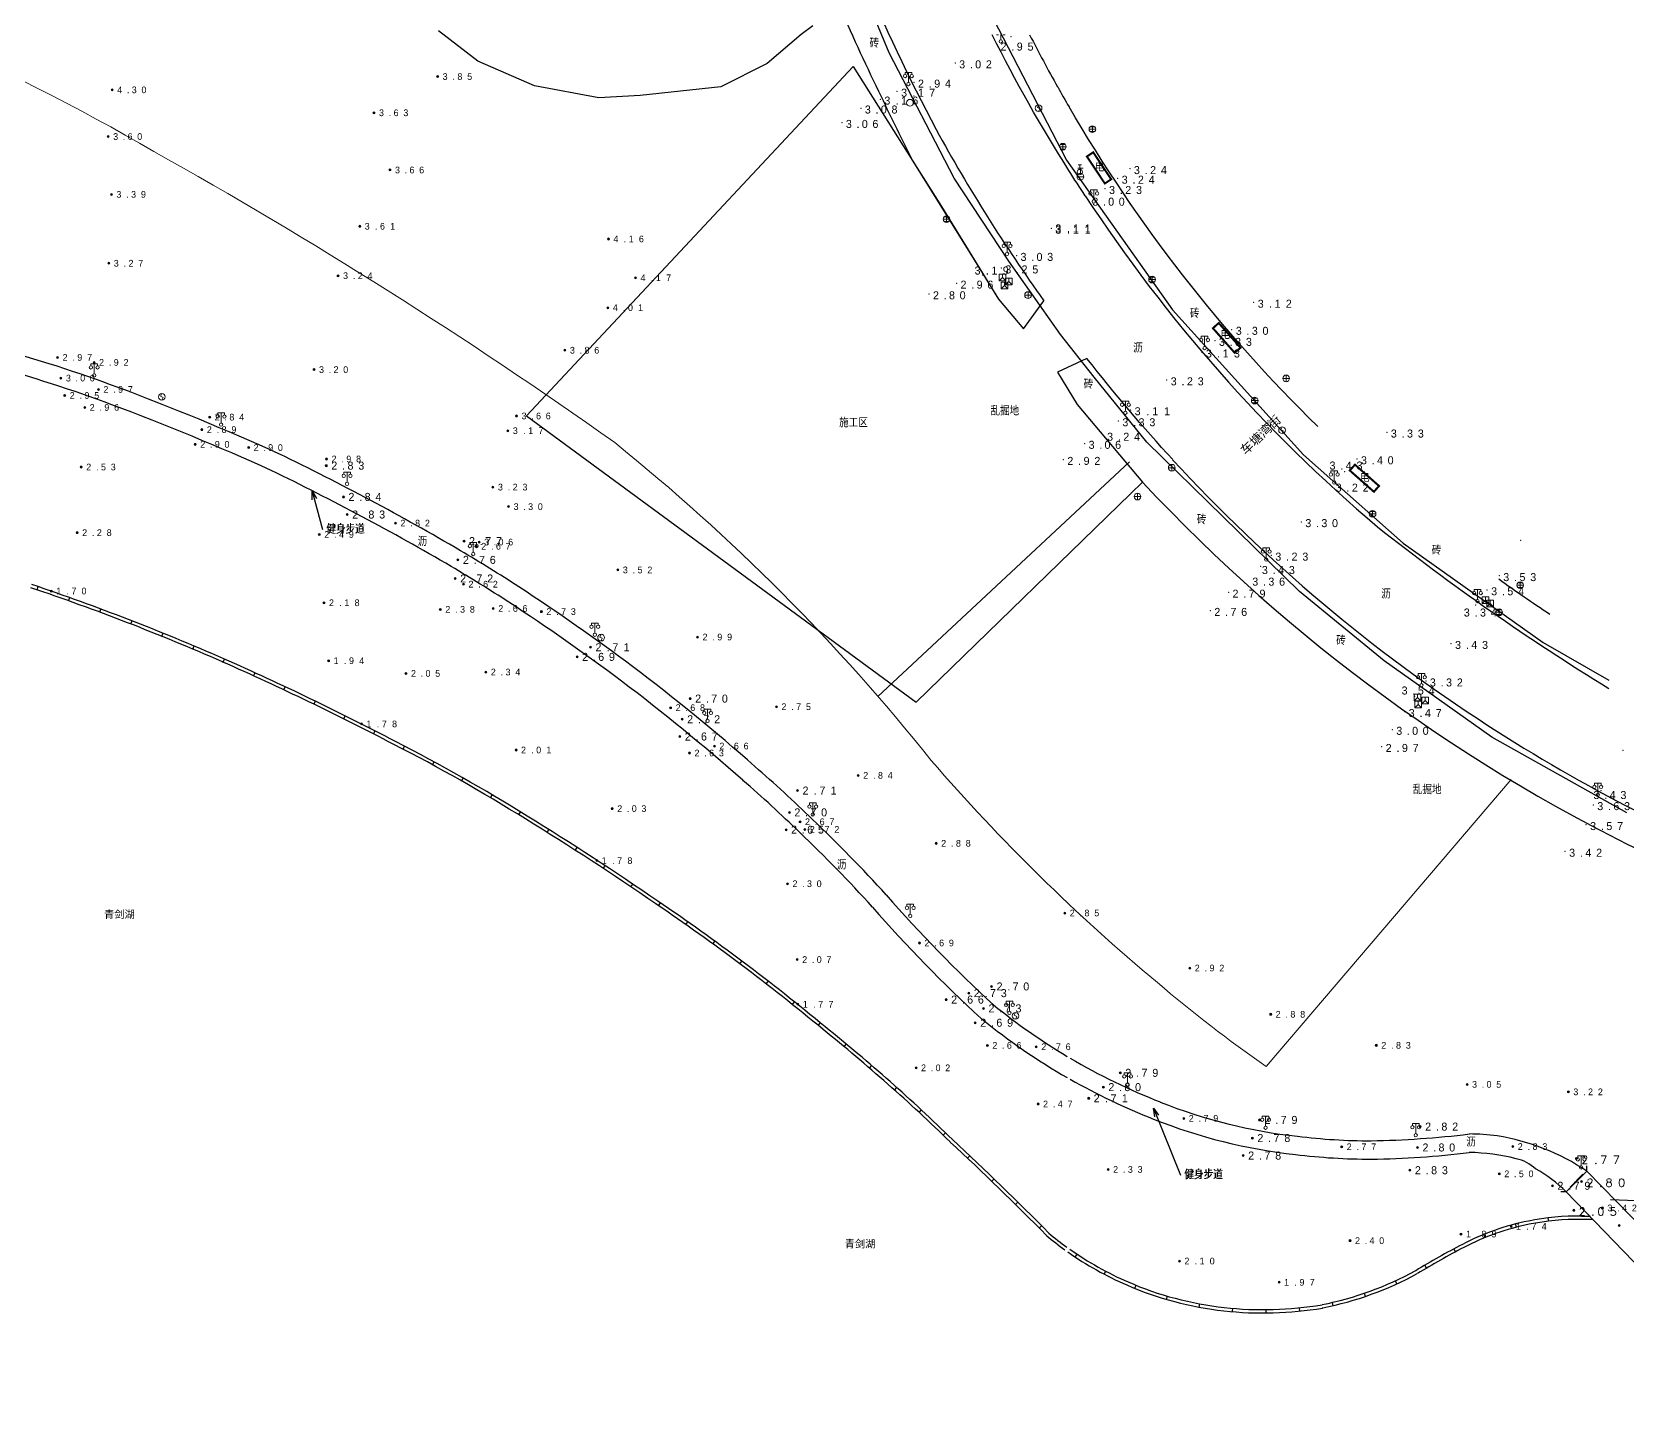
# Model space of a CAD drawing. Header units: metres. Extents: x 342272 to 345188, y 671156 to 672490.
# Drawn here: x 344089.8 to 344329, y 672110.9 to 672317.5 of the extents above; entities that cross this region are included whole.
import ezdxf
from ezdxf.enums import TextEntityAlignment as Align

# ---------------------------------------------------------------- set-up
doc = ezdxf.new("R2010")
doc.units = ezdxf.units.M
doc.header["$LTSCALE"] = 0.5
doc.header["$MEASUREMENT"] = 0
doc.layers.add('00-地形', color=251, linetype='Continuous')
doc.layers.add('00-现状标高', color=2, linetype='Continuous', lineweight=0, plot=False)
doc.layers.add('地块线', color=7, linetype='Continuous', lineweight=0, plot=False)
doc.layers.add('公共设施纪念物', color=8, linetype='Continuous', lineweight=0)
doc.layers.add('通讯及其他管线设施', color=252, linetype='Continuous', lineweight=0)
doc.styles.add('MtXpl_', font='simhei.ttf')
doc.styles.add('左斜等线体4.0', font='', dxfattribs={"height": 2.25})
doc.styles.add('正等线体2.0', font='MCS_Chinese1.shx', dxfattribs={"height": 2, "bigfont": 'MCS_Chinese1big.shx'})
doc.styles.add('正等线体2.4', font='MCS_Chinese1.shx', dxfattribs={"height": 2.4, "bigfont": 'MCS_Chinese1big.shx'})
doc.styles.add('细等线体2.5', font='MCS_Chinese1.shx', dxfattribs={"height": 2.5, "bigfont": 'MCS_Chinese1big.shx'})
doc.styles.add('细等线体3.0', font='MCS_Chinese1.shx', dxfattribs={"height": 3, "bigfont": 'MCS_Chinese1big.shx'})
doc.styles.get('左斜等线体4.0').set_extended_font_data('黑体', italic=True)

# ---------------------------------------------------------------- blocks, each defined once
blk = doc.blocks.new('155210')
at = {"layer": '公共设施纪念物', "linetype": 'Continuous', "lineweight": 0}
for p, q in [((-1, 2.9), (-1, 3.5)), ((-1, 3.5), (1, 3.5)), ((0, 0.5), (0, 3.5)), ((1, 3.5), (1, 2.9))]:
    blk.add_line(p, q, dxfattribs=at)
for centre in [(-1, 2.4), (0, 0), (1, 2.4)]:
    blk.add_circle(centre, 0.5, dxfattribs=at)
blk = doc.blocks.new('174700')
at = {"layer": '通讯及其他管线设施', "linetype": 'Continuous', "lineweight": 0}
for p, q in [((0, 1), (-0.38, 0.18)), ((-0.38, 0.18), (0.38, -0.18)), ((0, -1), (0.38, -0.18))]:
    blk.add_line(p, q, dxfattribs=at)
blk.add_circle((0, 0), 1, dxfattribs=at)
blk = doc.blocks.new('213400_1')
at = {"layer": '00-现状标高', "linetype": 'Continuous', "lineweight": 0}
h = blk.add_hatch(color=256, dxfattribs=at)
edge = h.paths.add_edge_path()
edge.add_arc((0, 0), 0.3, 0, 360)
blk.add_circle((0, 0), 0.3, dxfattribs=at)

msp = doc.modelspace()

# ---------------------------------------------------------------- hatches: boundary and pattern name
at = {"layer": '00-现状标高', "lineweight": 0}
for points in [[(344252.88, 672161.41, 1), (344253.18, 672161.41, 1)], [(344250.34, 672159.28, 1), (344250.64, 672159.27, 1)], [(344248.14, 672157.6, 1), (344248.44, 672157.6, 1)], [(344273.75, 672154.35, 1), (344274.05, 672154.35, 1)], [(344297.85, 672153.35, 1), (344298.15, 672153.35, 1)], [(344272.68, 672151.63, 1), (344272.98, 672151.63, 1)], [(344271.31, 672149.02, 1), (344271.61, 672149.02, 1)], [(344297.45, 672150.22, 1), (344297.75, 672150.22, 1)], [(344321.27, 672148.58, 1), (344321.57, 672148.57, 1)], [(344296.31, 672146.81, 1), (344296.61, 672146.81, 1)], [(344317.68, 672144.48, 1), (344317.98, 672144.48, 1)], [(344322.06, 672145.14, 1), (344322.36, 672145.14, 1)], [(344320.89, 672140.81, 1), (344321.19, 672140.81, 1)]]:
    msp.add_hatch(color=256, dxfattribs=at).paths.add_polyline_path(points)

# ---------------------------------------------------------------- linework, layer by layer
at = {"layer": '00-地形', "lineweight": -3}
for p, q in [((344218.39, 672314.31), (344211.37, 672331.16)), ((344234, 672319.34), (344244.95, 672298.21)), ((344156.7, 672313.09), (344150.77, 672317.63)), ((344205.17, 672317.04), (344200.08, 672312.7)), ((344206.91, 672318.37), (344205.17, 672317.04)), ((344228.1, 672295.54), (344218.39, 672314.31)), ((344165.2, 672309.37), (344156.7, 672313.09)), ((344212.97, 672312.27), (344163.99, 672259.88)), ((344200.08, 672312.7), (344193.14, 672309.21)), ((344212.97, 672312.27), (344221.93, 672298.07)), ((344174.85, 672307.56), (344165.2, 672309.37)), ((344193.14, 672309.21), (344181.05, 672307.92)), ((344181.05, 672307.92), (344174.85, 672307.56)), ((344221.93, 672298.07), (344230.49, 672284.35)), ((344244.95, 672298.21), (344260.84, 672275.79)), ((344236.33, 672283.11), (344228.1, 672295.54)), ((344230.49, 672284.35), (344234.77, 672277.41)), ((344244.07, 672272.09), (344236.33, 672283.11)), ((344234.77, 672277.41), (344238.52, 672272.96)), ((344260.84, 672275.79), (344280.49, 672254.08)), ((344249.09, 672265.71), (344244.07, 672272.09)), ((344243.63, 672266.44), (344246.58, 672261.6)), ((344257.02, 672255.98), (344249.09, 672265.71)), ((344246.58, 672261.6), (344256.37, 672249.94)), ((344163.99, 672259.88), (344222.4, 672216.96)), ((344279.89, 672233.59), (344257.02, 672255.98)), ((344280.49, 672254.08), (344295.43, 672240.82)), ((344222.4, 672216.96), (344256.37, 672249.94)), ((344256.37, 672249.94), (344256.37, 672249.94)), ((344131.84, 672248.61), (344133.39, 672242.84)), ((344131.86, 672247.33), (344131.84, 672248.61)), ((344131.84, 672248.61), (344132.47, 672247.49)), ((344295.43, 672240.82), (344316.44, 672225.93)), ((344090.59, 672233.83), (344090.76, 672234.3)), ((344095.31, 672232.18), (344095.48, 672232.65)), ((344292.59, 672223.18), (344279.89, 672233.59)), ((344100, 672230.47), (344100.17, 672230.94)), ((344104.66, 672228.7), (344104.85, 672229.16)), ((344109.31, 672226.86), (344109.49, 672227.32)), ((344113.92, 672224.95), (344114.12, 672225.41)), ((344316.44, 672225.93), (344326.31, 672220.26)), ((344118.36, 672223.05), (344118.37, 672223.05)), ((344118.51, 672222.99), (344118.71, 672223.44)), ((344308.73, 672211.75), (344292.59, 672223.18)), ((344123.06, 672220.93), (344123.27, 672221.39)), ((344127.59, 672218.83), (344127.81, 672219.28)), ((344132.1, 672216.68), (344132.32, 672217.13)), ((344136.58, 672214.48), (344136.81, 672214.92)), ((344141.04, 672212.22), (344141.27, 672212.67)), ((344329, 672200.38), (344308.73, 672211.75)), ((344144.09, 672210.65), (344144.09, 672210.65)), ((344145.48, 672209.93), (344145.71, 672210.37)), ((344149.89, 672207.59), (344150.13, 672208.03)), ((344154.25, 672205.16), (344154.5, 672205.6)), ((344196.43, 672205.26), (344196.42, 672205.27)), ((344196.44, 672205.25), (344196.43, 672205.26)), ((344158.57, 672202.66), (344158.82, 672203.09)), ((344162.84, 672200.08), (344163.1, 672200.5)), ((344163.82, 672199.47), (344163.82, 672199.47)), ((344167.08, 672197.44), (344167.35, 672197.87)), ((344204.93, 672197.45), (344204.91, 672197.46)), ((344204.95, 672197.43), (344204.93, 672197.45)), ((344171.3, 672194.77), (344171.57, 672195.19)), ((344175.49, 672192.05), (344175.76, 672192.47)), ((344179.65, 672189.28), (344179.93, 672189.69)), ((344183.78, 672186.47), (344184.06, 672186.88)), ((344183.38, 672186.73), (344183.38, 672186.73)), ((344187.88, 672183.63), (344188.17, 672184.04)), ((344191.95, 672180.73), (344192.24, 672181.13)), ((344195.96, 672177.76), (344196.26, 672178.16)), ((344199.93, 672174.74), (344200.24, 672175.13)), ((344203.86, 672171.65), (344204.17, 672172.04)), ((344207.73, 672168.5), (344208.05, 672168.89)), ((344208.45, 672167.91), (344208.45, 672167.91)), ((344232.22, 672169.52), (344232.16, 672169.58)), ((344232.29, 672169.47), (344232.22, 672169.52)), ((344211.61, 672165.34), (344211.93, 672165.73)), ((344215.42, 672162.13), (344215.75, 672162.51)), ((344219.18, 672158.84), (344219.51, 672159.21)), ((344222.87, 672155.48), (344223.21, 672155.85)), ((344258.02, 672156.11), (344262.07, 672146.09)), ((344258.2, 672154.83), (344258.02, 672156.11)), ((344258.02, 672156.11), (344258.78, 672155.06)), ((344226.49, 672152.05), (344226.84, 672152.41)), ((344227.52, 672151.05), (344227.51, 672151.06)), ((344230.13, 672148.61), (344230.47, 672148.97)), ((344323, 672146.68), (344319.89, 672143.57)), ((344320.48, 672144.29), (344322.38, 672146.25)), ((344323, 672146.68), (344323.01, 672147.48)), ((344354.88, 672114.03), (344323, 672146.68)), ((344233.74, 672145.16), (344234.09, 672145.52)), ((344237.32, 672141.68), (344237.67, 672142.03)), ((344319.89, 672143.57), (344319.09, 672143.58)), ((344319.89, 672143.57), (344351.45, 672110.86)), ((344327.83, 672142.32), (344326.56, 672142.36)), ((344349.93, 672141.5), (344326.56, 672142.36)), ((344317.27, 672139.19), (344317.21, 672139.68)), ((344323.89, 672139.42), (344322.19, 672139.42)), ((344322.2, 672139.92), (344323.41, 672139.92)), ((344240.86, 672138.15), (344241.21, 672138.5)), ((344242.01, 672136.99), (344241.97, 672137.03)), ((344307.75, 672136.73), (344307.56, 672137.19)), ((344312.43, 672138.28), (344312.3, 672138.76)), ((344314.33, 672138.71), (344314.33, 672138.71)), ((344246.27, 672133.81), (344246.55, 672134.23)), ((344303.29, 672134.58), (344303.06, 672135.02)), ((344304.56, 672135.25), (344304.56, 672135.25)), ((344298.95, 672132.14), (344298.7, 672132.57)), ((344250.62, 672131.24), (344250.85, 672131.68)), ((344254, 672129.63), (344254, 672129.62)), ((344255.2, 672129.12), (344255.39, 672129.58)), ((344294.49, 672129.78), (344294.29, 672130.23)), ((344297.6, 672131.33), (344297.58, 672131.32)), ((344259.97, 672127.46), (344260.11, 672127.94)), ((344289.81, 672127.91), (344289.64, 672128.38)), ((344264.88, 672126.29), (344264.97, 672126.78)), ((344268.57, 672125.75), (344268.57, 672125.75)), ((344269.88, 672125.62), (344269.92, 672126.12)), ((344274.92, 672125.43), (344274.92, 672125.93)), ((344279.96, 672125.71), (344279.91, 672126.21)), ((344283.38, 672126.17), (344283.37, 672126.17)), ((344284.95, 672126.51), (344284.84, 672127))]:
    msp.add_line(p, q, dxfattribs=at)
at = {"layer": '00-地形', "lineweight": -3, "ltscale": 0.07}
for p, q in [((344221.93, 672298.07), (344226.21, 672291.29)), ((344226.21, 672291.29), (344234.77, 672277.41)), ((344234.77, 672277.41), (344238.52, 672272.96)), ((344238.52, 672272.96), (344241.55, 672277.15)), ((344248.01, 672268.51), (344243.63, 672266.44)), ((344243.63, 672266.44), (344246.58, 672261.6)), ((344246.58, 672261.6), (344256.37, 672249.94))]:
    msp.add_line(p, q, dxfattribs=at)
for centre, radius, start, end in [((344461.23, 672428.45), 267.2, 196.8661, 208.0471), ((344480.73, 672437.27), 293.66, 200.4912, 206.168), ((344441.69, 672420.31), 227.1, 207.0504, 209.2927), ((344441.85, 672420.68), 227.41, 209.3553, 210.2193), ((344618.95, 672499.96), 445.39, 205.565, 206.9538), ((344448.34, 672425.18), 254.3, 208.7638, 215.5977)]:
    msp.add_arc(centre, radius, start, end, dxfattribs=at)
at = {"layer": '00-地形', "lineweight": -3, "ltscale": 0.07, "extrusion": (0, 0, -1)}
msp.add_arc((-344437.61, 672418.74), 227.76, 327.5948, 333.4786, dxfattribs=at)
at = {"layer": '00-地形', "lineweight": -3, "extrusion": (0, 0, -1)}
for centre, radius, start, end in [((-344441.85, 672420.68), 227.41, 314.4395, 329.7807), ((-344437.61, 672418.74), 227.76, 326.4563, 327.5948), ((-344448.34, 672425.18), 254.3, 317.4868, 321.9719)]:
    msp.add_arc(centre, radius, start, end, dxfattribs=at)
at = {"layer": '00-地形', "lineweight": -3}
for centre, radius, start, end in [((344440.22, 672418.59), 229.85, 213.1526, 229.7176), ((344020.59, 672041.4), 237.42, 69.7542, 74.4385), ((344020.59, 672041.4), 234.67, 69.7559, 74.4385), ((343962.76, 671890.27), 399.23, 65.7309, 69.473), ((343962.76, 671890.27), 396.48, 65.7361, 69.472), ((343959.59, 671907.9), 384.59, 59.6192, 64.2192), ((343959.59, 671907.9), 381.84, 59.6208, 64.2137), ((344440.57, 672418.65), 244.17, 222.6148, 237.1585), ((344443.08, 672424.31), 255.46, 223.0429, 244.8538), ((344512.04, 672522.32), 355.63, 231.696, 238.5162), ((343994.14, 671971.46), 312.3, 57.3052, 59.1907), ((343994.14, 671971.46), 309.55, 57.3074, 59.1888), ((344439.23, 672415), 221.34, 234.2143, 236.6111), ((343973.89, 671891.92), 361.27, 66.4269, 71.3109), ((343973.89, 671891.92), 361.77, 66.4269, 71.3109), ((343981.82, 671957.5), 330.71, 53.2095, 56.8165), ((343981.83, 671957.5), 327.95, 53.2108, 56.8145), ((343935.92, 671811.7), 449.99, 62.4441, 66.0808), ((343935.92, 671811.7), 450.49, 62.4441, 66.0808), ((343990.26, 671971.66), 314.32, 48.5725, 52.8951), ((343990.26, 671971.66), 311.57, 48.5725, 52.8937), ((344440.77, 672417.95), 243.69, 237.0301, 249.0575), ((344021.21, 671970.82), 269.98, 58.0486, 62.8701), ((344021.21, 671970.82), 269.48, 58.0486, 62.8701), ((344076.95, 672066.78), 185.65, 45.6011, 49.2075), ((344076.95, 672066.79), 182.9, 45.6011, 49.2075), ((343932.49, 671822.7), 442.12, 55.4247, 58.4501), ((343932.49, 671822.7), 442.62, 55.4247, 58.4501), ((344059.82, 672044.63), 213.49, 42.2213, 46.4779), ((344059.82, 672044.62), 210.75, 42.2274, 46.4778), ((344002.5, 671919.73), 323.01, 50.3133, 55.8833), ((344381.24, 672331.47), 217.33, 221.2808, 227.3586), ((344002.5, 671919.73), 322.51, 50.3133, 55.8833), ((344381.24, 672331.47), 220.08, 221.2867, 227.3586), ((344293.51, 672245.01), 94.48, 230.9773, 239.1615), ((344047.42, 671966.55), 257.83, 45.6951, 51.3501), ((344047.42, 671966.55), 258.33, 45.6951, 51.3501), ((344293.51, 672245.01), 97.23, 230.9773, 240.1205), ((344293.51, 672245.01), 94.48, 239.4726, 248.5953), ((344293.51, 672245.01), 97.23, 240.4199, 248.5877), ((344287.69, 672228.18), 76.69, 248.0577, 263.9483), ((344287.69, 672228.18), 79.44, 248.067, 263.9302), ((343917.17, 671816.78), 456.13, 44.5951, 47.1249), ((343917.17, 671816.78), 456.63, 44.5951, 47.1249), ((344290.62, 672240.42), 89.19, 262.9047, 270.0214), ((344288.46, 672289.91), 138.69, 270.9046, 277.0063), ((344305.13, 672118.26), 33.99, 82.5295, 89.5749), ((344304.31, 672118.83), 33.54, 56.12, 81.0096), ((344290.64, 672240.76), 92.28, 262.9334, 270.0346), ((344288.46, 672289.91), 141.45, 270.9047, 276.8609), ((344304.94, 672119.38), 30.1, 75.6973, 89.2024), ((344310.97, 672142.23), 6.47, 47.7717, 77.4405), ((344304.77, 672128.3), 21.49, 45.2817, 60.6023), ((344321.6, 672102.71), 37.23, 101.4216, 117.6417), ((344321.43, 672103.98), 35.95, 88.7653, 101.5529), ((344321.43, 672103.98), 35.45, 88.7653, 101.5529), ((344273.52, 672174.84), 49.25, 230.2136, 234.2278), ((344273.52, 672174.84), 48.75, 230.2136, 234.2278), ((344321.6, 672102.71), 36.73, 101.4216, 117.6417), ((344273.52, 672174.84), 49.25, 234.8643, 246.6445), ((344273.52, 672174.84), 48.75, 234.8643, 246.6445), ((344354.96, 672037.57), 110.42, 117.2955, 121.4592), ((344354.96, 672037.57), 109.92, 117.2955, 121.4592), ((344273.94, 672175.3), 49.84, 246.4157, 263.8139), ((344273.94, 672175.3), 49.34, 246.4157, 263.8139), ((344273.37, 672175.93), 50.25, 281.3762, 298.4835), ((344273.37, 672175.93), 50.75, 281.3762, 298.4835), ((344274.47, 672179.35), 53.93, 263.7096, 279.4934), ((344274.47, 672179.35), 53.43, 263.7096, 279.4934)]:
    msp.add_arc(centre, radius, start, end, dxfattribs=at)
at = {"layer": '00-现状标高', "lineweight": 0}
for centre in [(344253.03, 672161.41), (344250.49, 672159.28), (344248.29, 672157.6), (344273.9, 672154.35), (344298, 672153.35), (344272.83, 672151.63), (344271.46, 672149.02), (344297.6, 672150.22), (344321.42, 672148.57), (344296.46, 672146.81), (344317.83, 672144.48), (344322.21, 672145.14), (344321.04, 672140.81)]:
    msp.add_circle(centre, 0.15, dxfattribs=at)
for p in [(344236.64, 672316.72), (344234.44, 672315.73), (344228.27, 672312.78), (344222.09, 672309.89), (344217.05, 672307.35), (344219.56, 672308.53), (344214.12, 672306.01), (344211.28, 672303.85), (344254.47, 672296.94), (344252.64, 672295.49), (344248.24, 672292.19), (344250.74, 672293.96), (344242.68, 672288), (344237.47, 672283.92), (344232.38, 672280.99), (344235.19, 672282.04), (344224.34, 672278.16), (344228.47, 672279.76), (344273.04, 672276.9), (344267.22, 672271.18), (344269.75, 672272.84), (344265.26, 672269.44), (344259.99, 672265.27), (344252.74, 672259.13), (344254.58, 672260.78), (344250.45, 672256.97), (344293, 672257.44), (344247.68, 672255.75), (344244.49, 672253.34), (344286.66, 672251.55), (344288.52, 672253.43), (344284.73, 672249.33), (344280.19, 672244.01), (344313.05, 672241.23), (344274.08, 672237.32), (344275.69, 672239), (344309.86, 672235.93), (344269.26, 672233.44), (344272, 672234.66), (344308.04, 672233.79), (344266.53, 672230.7), (344306.34, 672231.57), (344302.63, 672225.75), (344298.85, 672220.13), (344297.16, 672217.87), (344295.68, 672215.54), (344293.82, 672212.88), (344292.23, 672210.31), (344328.4, 672209.78), (344325.12, 672203.72), (344323.96, 672201.59), (344322.89, 672198.61), (344319.74, 672194.6)]:
    msp.add_point(p, dxfattribs=at)
at = {"layer": '公共设施纪念物', "lineweight": 0}
for p, q in [((344235.11, 672316.29), (344235.11, 672317.04)), ((344220.76, 672311.08), (344220.76, 672311.38)), ((344220.76, 672311.38), (344221.76, 672311.38)), ((344221.26, 672309.88), (344221.26, 672311.38)), ((344221.76, 672311.38), (344221.76, 672311.08)), ((344248.55, 672293.48), (344248.55, 672293.78)), ((344248.55, 672293.78), (344249.55, 672293.78)), ((344249.05, 672292.28), (344249.05, 672293.78)), ((344249.55, 672293.78), (344249.55, 672293.48)), ((344235.55, 672285.63), (344235.55, 672285.93)), ((344235.55, 672285.93), (344236.55, 672285.93)), ((344236.05, 672284.43), (344236.05, 672285.93)), ((344236.55, 672285.93), (344236.55, 672285.63)), ((344265.16, 672271.52), (344265.17, 672271.82)), ((344265.17, 672271.82), (344266.17, 672271.82)), ((344265.66, 672270.32), (344265.67, 672271.82)), ((344266.17, 672271.82), (344266.16, 672271.52)), ((344253.3, 672261.82), (344253.3, 672262.12)), ((344253.3, 672262.12), (344254.3, 672262.11)), ((344253.8, 672260.61), (344253.8, 672262.11)), ((344254.3, 672262.11), (344254.3, 672261.81)), ((344284.61, 672251.36), (344284.62, 672251.66)), ((344284.62, 672251.66), (344285.62, 672251.66)), ((344285.11, 672250.16), (344285.12, 672251.66)), ((344285.62, 672251.66), (344285.61, 672251.36)), ((344274.42, 672239.81), (344274.42, 672240.11)), ((344274.42, 672240.11), (344275.42, 672240.1)), ((344274.92, 672238.61), (344274.92, 672240.11)), ((344275.42, 672240.1), (344275.42, 672239.8)), ((344306.08, 672233.59), (344306.08, 672233.89)), ((344306.08, 672233.89), (344307.08, 672233.89)), ((344306.58, 672232.39), (344306.58, 672233.89)), ((344307.08, 672233.89), (344307.08, 672233.59)), ((344297.69, 672220.97), (344297.69, 672221.27)), ((344297.69, 672221.27), (344298.69, 672221.27)), ((344298.19, 672219.77), (344298.19, 672221.27)), ((344298.69, 672221.27), (344298.69, 672220.97)), ((344324.13, 672204.53), (344324.13, 672204.83)), ((344324.13, 672204.83), (344325.13, 672204.83)), ((344324.63, 672203.33), (344324.63, 672204.83)), ((344325.13, 672204.83), (344325.13, 672204.53)), ((344253.62, 672161.13), (344253.62, 672161.43)), ((344253.62, 672161.43), (344254.62, 672161.43)), ((344254.12, 672159.93), (344254.12, 672161.43)), ((344254.62, 672161.43), (344254.62, 672161.13)), ((344274.31, 672154.64), (344274.31, 672154.94)), ((344274.31, 672154.94), (344275.31, 672154.94)), ((344274.81, 672153.44), (344274.81, 672154.94)), ((344275.31, 672154.94), (344275.31, 672154.64)), ((344296.84, 672153.5), (344296.84, 672153.8)), ((344296.84, 672153.8), (344297.84, 672153.8)), ((344297.34, 672152.3), (344297.34, 672153.8)), ((344297.84, 672153.8), (344297.84, 672153.5)), ((344321.62, 672148.7), (344321.62, 672149)), ((344321.62, 672149), (344322.62, 672148.99)), ((344322.12, 672147.5), (344322.12, 672149)), ((344322.62, 672148.99), (344322.62, 672148.69)), ((344321.92, 672147.39), (344322.14, 672147.28)), ((344321.92, 672147.39), (344322.14, 672147.28)), ((344322.03, 672147.34), (344322.03, 672147.34))]:
    msp.add_line(p, q, dxfattribs=at)
at = {"layer": '公共设施纪念物', "lineweight": 0, "flags": 128}
msp.add_lwpolyline([(344322.35, 672147.17), (344321.92, 672147.4), (344321.92, 672147.39), (344321.92, 672147.39), (344321.92, 672147.39)], dxfattribs=at)
at = {"layer": '公共设施纪念物', "lineweight": 0}
for centre in [(344235.11, 672316.04), (344220.76, 672310.83), (344221.25, 672309.63), (344221.76, 672310.83), (344248.55, 672293.23), (344249.05, 672292.03), (344249.55, 672293.23), (344235.55, 672285.38), (344236.55, 672285.38), (344236.04, 672284.18), (344265.16, 672271.27), (344266.16, 672271.27), (344265.66, 672270.07), (344253.3, 672261.57), (344254.3, 672261.56), (344253.8, 672260.36), (344284.61, 672251.11), (344285.11, 672249.91), (344285.61, 672251.11), (344274.42, 672239.56), (344275.42, 672239.55), (344274.92, 672238.36), (344306.08, 672233.34), (344306.58, 672232.14), (344307.08, 672233.34), (344297.69, 672220.72), (344298.69, 672220.72), (344298.19, 672219.52), (344324.13, 672204.28), (344325.13, 672204.28), (344324.63, 672203.08), (344253.62, 672160.88), (344254.62, 672160.88), (344254.12, 672159.68), (344274.31, 672154.39), (344274.81, 672153.19), (344275.31, 672154.39), (344296.84, 672153.25), (344297.84, 672153.25), (344297.34, 672152.05), (344321.62, 672148.45), (344322.62, 672148.44), (344322.12, 672147.25)]:
    msp.add_circle(centre, 0.25, dxfattribs=at)
for centre in [(344234.61, 672317.24), (344235.61, 672317.24)]:
    msp.add_arc(centre, 0.25, 234.4201, 305.3727, dxfattribs=at)
at = {"layer": '地块线', "lineweight": 0}
for p, q in [((344216.69, 672217.85), (344254.42, 672253.03)), ((344274.9, 672162.38), (344311.66, 672205.39))]:
    msp.add_line(p, q, dxfattribs=at)
for centre, radius, start, end in [((343950.3, 672030.25), 312.1, 59.6297, 74.174), ((343740.51, 671640.83), 754.32, 54.62459, 60.83679), ((343985.08, 672016.92), 306.62, 38.6104, 51.2004)]:
    msp.add_arc(centre, radius, start, end, dxfattribs=at)
at = {"layer": '地块线', "lineweight": 0, "extrusion": (0, 0, -1)}
for centre, radius, start, end in [((-344443.86, 672397.55), 289.61, 309.7664, 319.1842), ((-344395.17, 672335.23), 210.58, 304.8305, 310.4301)]:
    msp.add_arc(centre, radius, start, end, dxfattribs=at)
at = {"layer": '通讯及其他管线设施', "lineweight": 0}
for p, q in [((344240.78, 672306.53), (344240.59, 672306.12)), ((344240.59, 672306.12), (344240.97, 672305.94)), ((344240.78, 672305.53), (344240.97, 672305.94)), ((344248.34, 672302.87), (344249.34, 672302.87)), ((344248.49, 672303.22), (344249.19, 672303.22)), ((344248.49, 672302.52), (344249.19, 672302.52)), ((344248.84, 672302.37), (344248.84, 672303.37)), ((344243.92, 672300.25), (344244.92, 672300.25)), ((344244.07, 672300.6), (344244.77, 672300.6)), ((344244.07, 672299.9), (344244.77, 672299.9)), ((344244.42, 672299.75), (344244.42, 672300.75)), ((344246.65, 672297.05), (344247.45, 672297.05)), ((344246.72, 672297.55), (344247.22, 672297.55)), ((344246.96, 672296.85), (344246.97, 672297.55)), ((344247.05, 672296.25), (344247.05, 672297.05)), ((344246.54, 672295.75), (344247.54, 672295.75)), ((344226.62, 672289.73), (344227.32, 672289.73)), ((344226.97, 672288.88), (344226.97, 672289.88)), ((344226.47, 672289.38), (344227.47, 672289.38)), ((344226.62, 672289.03), (344227.32, 672289.03)), ((344234.85, 672281.15), (344234.84, 672280.15)), ((344234.84, 672280.15), (344235.34, 672280.64)), ((344234.84, 672280.15), (344235.84, 672280.14)), ((344235.85, 672281.14), (344234.85, 672281.15)), ((344235.34, 672280.64), (344235.35, 672281.14)), ((344235.34, 672280.64), (344235.84, 672280.14)), ((344235.81, 672280.54), (344235.81, 672279.54)), ((344236.81, 672280.54), (344235.81, 672280.54)), ((344235.84, 672280.14), (344235.85, 672281.14)), ((344236.31, 672280.04), (344236.31, 672280.54)), ((344236.81, 672279.54), (344236.81, 672280.54)), ((344257.29, 672280.32), (344258.29, 672280.32)), ((344257.44, 672280.67), (344258.14, 672280.67)), ((344257.79, 672279.82), (344257.79, 672280.82)), ((344235.17, 672279.96), (344235.17, 672278.96)), ((344236.17, 672279.96), (344235.17, 672279.96)), ((344235.17, 672278.96), (344235.67, 672279.46)), ((344235.17, 672278.96), (344236.17, 672278.96)), ((344235.67, 672279.46), (344235.67, 672279.96)), ((344235.67, 672279.46), (344236.17, 672278.96)), ((344235.81, 672279.54), (344236.31, 672280.04)), ((344235.81, 672279.54), (344236.81, 672279.54)), ((344236.17, 672278.96), (344236.17, 672279.96)), ((344236.31, 672280.04), (344236.81, 672279.54)), ((344238.69, 672278.01), (344239.69, 672278)), ((344239.19, 672278.51), (344239.19, 672277.51)), ((344257.44, 672279.97), (344258.14, 672279.97)), ((344277.89, 672266.02), (344277.89, 672265.02)), ((344277.39, 672265.52), (344278.39, 672265.52)), ((344272.68, 672262.18), (344273.68, 672262.18)), ((344272.83, 672262.53), (344273.53, 672262.53)), ((344272.83, 672261.83), (344273.53, 672261.83)), ((344273.18, 672261.68), (344273.18, 672262.68)), ((344277.28, 672258.26), (344277.09, 672257.85)), ((344277.09, 672257.85), (344277.47, 672257.67)), ((344277.28, 672257.26), (344277.47, 672257.67)), ((344260.24, 672252.13), (344261.24, 672252.13)), ((344260.74, 672252.63), (344260.74, 672251.63)), ((344255.11, 672247.79), (344256.11, 672247.79)), ((344255.61, 672248.29), (344255.61, 672247.29)), ((344290.37, 672245.2), (344291.37, 672245.19)), ((344290.52, 672245.55), (344291.22, 672245.54)), ((344290.52, 672244.85), (344291.22, 672244.84)), ((344290.87, 672244.7), (344290.87, 672245.7)), ((344312.65, 672234.87), (344313.35, 672234.87)), ((344313, 672234.02), (344313, 672235.02)), ((344307.31, 672232.76), (344307.31, 672231.76)), ((344308.31, 672232.76), (344307.31, 672232.76)), ((344307.81, 672232.26), (344307.81, 672232.76)), ((344307.98, 672232.29), (344307.98, 672231.29)), ((344308.98, 672232.29), (344307.98, 672232.29)), ((344308.31, 672231.76), (344308.31, 672232.76)), ((344308.48, 672231.79), (344308.48, 672232.29)), ((344308.98, 672231.29), (344308.98, 672232.29)), ((344312.5, 672234.52), (344313.5, 672234.52)), ((344312.65, 672234.17), (344313.35, 672234.17)), ((344307.31, 672231.76), (344307.81, 672232.26)), ((344307.31, 672231.76), (344308.31, 672231.76)), ((344307.81, 672232.26), (344308.31, 672231.76)), ((344307.98, 672231.29), (344308.48, 672231.79)), ((344307.98, 672231.29), (344308.98, 672231.29)), ((344308.48, 672231.79), (344308.98, 672231.29)), ((344309.35, 672230.45), (344310.35, 672230.45)), ((344309.5, 672230.8), (344310.2, 672230.8)), ((344309.5, 672230.1), (344310.2, 672230.1)), ((344309.85, 672229.95), (344309.85, 672230.95)), ((344297.12, 672218.17), (344297.11, 672217.17)), ((344298.12, 672218.16), (344297.12, 672218.17)), ((344297.62, 672217.67), (344297.62, 672218.17)), ((344298.11, 672217.16), (344298.12, 672218.16)), ((344297.11, 672217.17), (344297.62, 672217.67)), ((344297.11, 672217.17), (344298.11, 672217.16)), ((344297.2, 672217.13), (344297.19, 672216.13)), ((344297.19, 672216.13), (344297.7, 672216.63)), ((344297.19, 672216.13), (344298.19, 672216.13)), ((344298.2, 672217.13), (344297.2, 672217.13)), ((344297.62, 672217.67), (344298.11, 672217.16)), ((344297.7, 672216.63), (344297.7, 672217.13)), ((344297.7, 672216.63), (344298.19, 672216.13)), ((344298.19, 672216.13), (344298.2, 672217.13)), ((344298.25, 672217.75), (344298.24, 672216.75)), ((344298.24, 672216.75), (344298.74, 672217.25)), ((344298.24, 672216.75), (344299.24, 672216.75)), ((344299.25, 672217.75), (344298.25, 672217.75)), ((344298.74, 672217.25), (344298.75, 672217.75)), ((344298.74, 672217.25), (344299.24, 672216.75)), ((344299.24, 672216.75), (344299.25, 672217.75))]:
    msp.add_line(p, q, dxfattribs=at)
at = {"layer": '通讯及其他管线设施', "lineweight": 0, "ltscale": 0.07, "const_width": 0.3, "flags": 128}
for points in [[(344248.02, 672298.78), (344250.71, 672294.73), (344251.66, 672295.36), (344248.97, 672299.41)], [(344266.92, 672273.04), (344270.19, 672269.34), (344271.06, 672270.11), (344267.79, 672273.81)], [(344287.45, 672251.71), (344291.06, 672248.52), (344291.83, 672249.39), (344288.22, 672252.58)]]:
    msp.add_lwpolyline(points, close=True, dxfattribs=at)
at = {"layer": '通讯及其他管线设施', "lineweight": 0, "ltscale": 10}
msp.add_circle((344221.49, 672306.84), 0.5, dxfattribs=at)
at = {"layer": '通讯及其他管线设施', "lineweight": 0}
for centre, radius in [((344240.78, 672306.03), 0.5), ((344248.84, 672302.87), 0.5), ((344244.42, 672300.25), 0.5), ((344247.04, 672295.75), 0.5), ((344246.96, 672296.45), 0.4), ((344226.97, 672289.38), 0.5), ((344257.79, 672280.32), 0.5), ((344239.19, 672278.01), 0.5), ((344277.89, 672265.52), 0.5), ((344273.18, 672262.18), 0.5), ((344277.28, 672257.76), 0.5), ((344260.74, 672252.13), 0.5), ((344255.61, 672247.79), 0.5), ((344290.87, 672245.2), 0.5), ((344313, 672234.52), 0.5), ((344309.85, 672230.45), 0.5)]:
    msp.add_circle(centre, radius, dxfattribs=at)

# ---------------------------------------------------------------- block references
at = {"layer": '00-现状标高', "lineweight": 0, "xscale": 0.5, "yscale": 0.5, "zscale": 0.5}
for p in [(344101.86, 672308.76), (344150.66, 672310.76), (344141.11, 672305.32), (344101.25, 672301.76), (344143.51, 672296.76), (344101.73, 672293.09), (344138.97, 672288.31), (344176.27, 672286.41), (344101.34, 672282.77), (344135.72, 672280.9), (344180.33, 672280.59), (344176.18, 672276.11), (344093.66, 672268.65), (344169.74, 672269.73), (344099.13, 672267.9), (344132.12, 672266.83), (344094.16, 672265.55), (344099.78, 672263.85), (344094.73, 672262.95), (344097.73, 672261.15), (344116.47, 672259.7), (344162.49, 672259.88), (344115.3, 672257.83), (344161.18, 672257.67), (344114.31, 672255.63), (344122.32, 672255.14), (344097.21, 672252.23), (344133.96, 672252.43), (344134, 672253.43), (344158.95, 672249.21), (344136.53, 672247.74), (344137.09, 672245.1), (344161.3, 672246.3), (344096.6, 672242.39), (344132.91, 672242.12), (344144.32, 672243.81), (344154.61, 672241.12), (344156.45, 672240.35), (344156.88, 672240.97), (344153.7, 672238.3), (344153.29, 672235.52), (344154.53, 672234.66), (344177.68, 672236.8), (344092.72, 672233.63), (344133.61, 672231.87), (344151.06, 672230.89), (344159, 672231.02), (344166.21, 672230.55), (344173.58, 672225.21), (344189.64, 672226.74), (344134.31, 672223.19), (344171.57, 672223.76), (344145.91, 672221.28), (344157.88, 672221.49), (344185.6, 672216.15), (344188.53, 672217.51), (344201.46, 672216.29), (344139.23, 672213.72), (344187.33, 672214.42), (344186.98, 672211.82), (344162.42, 672209.81), (344188.43, 672209.36), (344192.16, 672210.4), (344213.73, 672206), (344204.63, 672203.73), (344176.84, 672201.02), (344203.41, 672200.45), (344205, 672199.05), (344202.91, 672197.86), (344205.72, 672197.91), (344225.42, 672195.82), (344174.52, 672193.23), (344203.12, 672189.75), (344244.7, 672185.37), (344222.92, 672180.88), (344204.58, 672178.39), (344263.45, 672177.12), (344226.92, 672172.39), (344230.31, 672173.36), (344233.73, 672174.36), (344204.67, 672171.71), (344232.51, 672171.07), (344275.58, 672170.19), (344231.28, 672168.92), (344233.09, 672165.53), (344240.43, 672165.32), (344291.42, 672165.54), (344222.4, 672162.16), (344253.03, 672161.41), (344250.49, 672159.28), (344305.03, 672159.68), (344320.22, 672158.56), (344240.7, 672156.75), (344248.29, 672157.6), (344262.55, 672154.59), (344273.9, 672154.35), (344298, 672153.35), (344272.83, 672151.63), (344271.46, 672149.02), (344286.23, 672150.34), (344297.6, 672150.22), (344311.89, 672150.36), (344251.2, 672146.93), (344296.46, 672146.81), (344309.87, 672146.27), (344317.83, 672144.48), (344322.21, 672145.14), (344325.32, 672141.16), (344304.12, 672137.24), (344311.63, 672138.4), (344327.84, 672138.52), (344287.48, 672136.26), (344261.9, 672133.2), (344276.84, 672130.02)]:
    msp.add_blockref('213400_1', p, dxfattribs=at)
at = {"layer": '公共设施纪念物', "lineweight": 0, "xscale": 0.5, "yscale": 0.5, "zscale": 0.5}
for p in [(344099.17, 672265.97), (344118.18, 672258.6), (344137.08, 672249.71), (344155.99, 672239.18), (344174.23, 672227.09), (344191.13, 672214.16), (344206.9, 672200.13), (344221.53, 672184.95), (344236.39, 672170.39), (344254.12, 672159.68), (344274.81, 672153.19), (344297.34, 672152.05)]:
    msp.add_blockref('155210', p, dxfattribs=at)
at = {"layer": '通讯及其他管线设施', "lineweight": 0, "xscale": 0.5, "yscale": 0.5, "zscale": 0.5}
for p in [(344109.29, 672262.75), (344175.16, 672226.65), (344237.31, 672169.95)]:
    msp.add_blockref('174700', p, dxfattribs=at)

# ---------------------------------------------------------------- texts
at = {"layer": '00-地形', "lineweight": -3, "style": '细等线体2.5'}
for s, p in [('砖', (344215.43, 672315.08)), ('电', (344249.19, 672296.54)), ('砖', (344263.47, 672274.58)), ('沥', (344254.95, 672269.39)), ('电', (344268.05, 672271.42)), ('砖', (344247.54, 672263.96)), ('乱掘地', (344233.56, 672259.97)), ('电', (344288.97, 672250)), ('健身步道', (344133.94, 672242.24)), ('砖', (344299.73, 672239.07)), ('沥', (344292.15, 672232.52)), ('砖', (344285.41, 672225.54)), ('乱掘地', (344296.89, 672203.2)), ('健身步道', (344262.61, 672145.49))]:
    msp.add_text(s, height=1.25, dxfattribs=at).set_placement(p)
at = {"layer": '00-地形', "lineweight": -3}
for s, style, p in [('施工区', '细等线体3.0', (344213.02, 672258.83)), ('砖', '细等线体2.5', (344265.22, 672244.3)), ('沥', '细等线体2.5', (344148.38, 672241.02)), ('沥', '细等线体2.5', (344211.26, 672192.54)), ('沥', '细等线体2.5', (344305.63, 672150.99))]:
    msp.add_text(s, height=1.25, dxfattribs=dict(at, style=style)).set_placement(p, align=Align.MIDDLE_CENTER)
at = {"layer": '00-地形', "lineweight": -3, "style": 'MtXpl_'}
msp.add_text('车塘湾街', height=1.375, rotation=43.79, dxfattribs=at).set_placement((344271.83, 672253.96))
at = {"layer": '00-地形', "lineweight": -3, "style": '细等线体2.5'}
for p in [(344134.01, 672243.49), (344262.69, 672146.74)]:
    msp.add_text('健身步道', height=1.25, dxfattribs=at).set_placement(p, align=Align.TOP_LEFT)
at = {"layer": '00-地形', "lineweight": -3, "style": '左斜等线体4.0', "oblique": 345}
for p in [(344100.64, 672184.62), (344211.7, 672135.22)]:
    msp.add_text('青剑湖', height=1.125, dxfattribs=at).set_placement(p)
at = {"layer": '00-现状标高', "lineweight": 0, "attachment_point": 4}
for s, insert, char_height, line_spacing_factor, style in [('\\T1.816;2.95', (344235.07, 672315.24), 1.2, 0.722892, '正等线体2.4'), ('\\T1.979;3.85', (344151.41, 672310.76), 1, 0.722892, '正等线体2.0'), ('\\T1.794;3.02', (344228.87, 672312.58), 1.2, 0.722892, '正等线体2.4'), ('\\T1.952;4.30', (344102.61, 672308.76), 1, 0.722892, '正等线体2.0'), ('\\T1.891;3.17', (344220.16, 672308.33), 1.2, 0.722892, '正等线体2.4'), ('\\T1.816;2.94', (344222.69, 672309.69), 1.2, 0.722892, '正等线体2.4'), ('\\T1.877;3.16', (344217.65, 672307.15), 1.2, 0.722892, '正等线体2.4'), ('\\T1.966;3.63', (344141.86, 672305.32), 1, 0.722892, '正等线体2.0'), ('\\T1.783;3.06', (344211.88, 672303.65), 1.2, 0.722892, '正等线体2.4'), ('\\T1.794;3.08', (344214.72, 672305.81), 1.2, 0.722892, '正等线体2.4'), ('\\T1.940;3.60', (344102, 672301.76), 1, 0.722892, '正等线体2.0'), ('\\T1.952;3.66', (344144.26, 672296.75), 1, 0.722892, '正等线体2.0'), ('\\T1.816;3.24', (344255.07, 672296.73), 1.2, 0.722892, '正等线体2.4'), ('\\T1.816;3.24', (344253.24, 672295.29), 1.2, 0.722892, '正等线体2.4'), ('\\T1.979;3.39', (344102.48, 672293.09), 1, 0.722892, '正等线体2.0'), ('\\T1.773;3.00', (344248.84, 672291.99), 1.2, 0.722892, '正等线体2.4'), ('\\T1.816;3.23', (344251.34, 672293.75), 1.2, 0.722892, '正等线体2.4'), ('\\T2.053;3.61', (344139.72, 672288.31), 1, 0.722892, '正等线体2.0'), ('\\T1.980;3.11', (344243.28, 672287.99), 1.2, 0.722892, '正等线体2.4'), ('\\T1.980;3.11', (344243.28, 672287.79), 1.2, 0.722892, '正等线体2.4'), ('\\T2.053;4.16', (344177.02, 672286.41), 1, 0.722892, '正等线体2.0'), ('\\T1.979;3.27', (344102.09, 672282.77), 1, 0.722892, '正等线体2.0'), ('\\T1.794;3.03', (344238.07, 672283.72), 1.2, 0.722892, '正等线体2.4'), ('\\T1.979;3.24', (344136.47, 672280.9), 1, 0.722892, '正等线体2.0'), ('\\T2.069;4.17', (344181.08, 672280.59), 1, 0.722892, '正等线体2.0'), ('\\T1.805;2.96', (344229.07, 672279.56), 1.2, 0.722892, '正等线体2.4'), ('\\T1.891;3.19', (344231.18, 672281.67), 1.2, 0.722892, '正等线体2.4'), ('\\T1.816;3.25', (344235.79, 672281.84), 1.2, 0.722892, '正等线体2.4'), ('\\T1.794;2.80', (344224.94, 672277.96), 1.2, 0.722892, '正等线体2.4'), ('\\T2.037;4.01', (344176.93, 672276.11), 1, 0.722892, '正等线体2.0'), ('\\T1.891;3.12', (344273.64, 672276.7), 1.2, 0.722892, '正等线体2.4'), ('\\T1.794;3.30', (344270.35, 672272.64), 1.2, 0.722892, '正等线体2.4'), ('\\T1.816;3.33', (344267.82, 672270.98), 1.2, 0.722892, '正等线体2.4'), ('\\T1.979;2.97', (344094.41, 672268.65), 1, 0.722892, '正等线体2.0'), ('\\T1.979;2.92', (344099.88, 672267.9), 1, 0.722892, '正等线体2.0'), ('\\T1.966;3.86', (344170.49, 672269.73), 1, 0.722892, '正等线体2.0'), ('\\T1.891;3.13', (344265.86, 672269.24), 1.2, 0.722892, '正等线体2.4'), ('\\T1.927;3.00', (344094.91, 672265.55), 1, 0.722892, '正等线体2.0'), ('\\T1.952;3.20', (344132.87, 672266.83), 1, 0.722892, '正等线体2.0'), ('\\T1.979;2.95', (344095.48, 672262.95), 1, 0.722892, '正等线体2.0'), ('\\T1.979;2.97', (344100.53, 672263.85), 1, 0.722892, '正等线体2.0'), ('\\T1.816;3.23', (344260.59, 672265.07), 1.2, 0.722892, '正等线体2.4'), ('\\T1.966;2.96', (344098.48, 672261.15), 1, 0.722892, '正等线体2.0'), ('\\T1.980;3.11', (344255.18, 672260.58), 1.2, 0.722892, '正等线体2.4'), ('\\T1.979;2.84', (344117.22, 672259.7), 1, 0.722892, '正等线体2.0'), ('\\T1.952;3.66', (344163.24, 672259.88), 1, 0.722892, '正等线体2.0'), ('\\T1.816;3.33', (344253.34, 672258.93), 1.2, 0.722892, '正等线体2.4'), ('\\T1.979;2.89', (344116.05, 672257.83), 1, 0.722892, '正等线体2.0'), ('\\T2.069;3.17', (344161.93, 672257.67), 1, 0.722892, '正等线体2.0'), ('\\T1.816;3.24', (344251.05, 672256.76), 1.2, 0.722892, '正等线体2.4'), ('\\T1.816;3.33', (344293.6, 672257.24), 1.2, 0.722892, '正等线体2.4'), ('\\T1.952;2.90', (344115.06, 672255.63), 1, 0.722892, '正等线体2.0'), ('\\T1.952;2.90', (344123.07, 672255.14), 1, 0.722892, '正等线体2.0'), ('\\T1.979;2.98', (344134.75, 672253.43), 1, 0.722892, '正等线体2.0'), ('\\T1.783;3.06', (344248.28, 672255.55), 1.2, 0.722892, '正等线体2.4'), ('\\T1.794;3.40', (344289.12, 672253.23), 1.2, 0.722892, '正等线体2.4'), ('\\T1.979;2.53', (344097.96, 672252.22), 1, 0.722892, '正等线体2.0'), ('\\T1.816;2.83', (344134.71, 672252.43), 1.2, 0.722892, '正等线体2.4'), ('\\T1.816;2.92', (344245.09, 672253.14), 1.2, 0.722892, '正等线体2.4'), ('\\T1.816;3.43', (344284.41, 672252.44), 1.2, 0.722892, '正等线体2.4'), ('\\T1.979;3.23', (344159.7, 672249.21), 1, 0.722892, '正等线体2.0'), ('\\T1.816;3.22', (344285.33, 672249.13), 1.2, 0.722892, '正等线体2.4'), ('\\T1.816;2.84', (344137.28, 672247.74), 1.2, 0.722892, '正等线体2.4'), ('\\T1.952;3.30', (344162.05, 672246.29), 1, 0.722892, '正等线体2.0'), ('\\T1.816;2.83', (344137.84, 672245.1), 1.2, 0.722892, '正等线体2.4'), ('\\T1.979;2.82', (344145.07, 672243.81), 1, 0.722892, '正等线体2.0'), ('\\T1.794;3.30', (344280.78, 672243.81), 1.2, 0.722892, '正等线体2.4'), ('\\T1.979;2.28', (344097.35, 672242.39), 1, 0.722892, '正等线体2.0'), ('\\T1.979;2.49', (344133.66, 672242.12), 1, 0.722892, '正等线体2.0'), ('\\T1.816;2.77', (344155.36, 672241.12), 1.2, 0.722892, '正等线体2.4'), ('\\T1.966;2.67', (344157.2, 672240.35), 1, 0.722892, '正等线体2.0'), ('\\T1.940;3.06', (344157.63, 672240.97), 1, 0.722892, '正等线体2.0'), ('\\T1.805;2.76', (344154.45, 672238.3), 1.2, 0.722892, '正等线体2.4'), ('\\T1.979;3.52', (344178.43, 672236.8), 1, 0.722892, '正等线体2.0'), ('\\T1.816;3.43', (344274.26, 672236.78), 1.2, 0.722892, '正等线体2.4'), ('\\T1.816;3.23', (344276.28, 672238.79), 1.2, 0.722892, '正等线体2.4'), ('\\T1.816;2.72', (344154.04, 672235.52), 1.2, 0.722892, '正等线体2.4'), ('\\T1.966;2.62', (344155.28, 672234.66), 1, 0.722892, '正等线体2.0'), ('\\T1.805;3.36', (344272.82, 672235.04), 1.2, 0.722892, '正等线体2.4'), ('\\T1.816;3.53', (344310.46, 672235.72), 1.2, 0.722892, '正等线体2.4'), ('\\T2.037;1.70', (344093.47, 672233.63), 1, 0.722892, '正等线体2.0'), ('\\T2.069;2.18', (344134.36, 672231.87), 1, 0.722892, '正等线体2.0'), ('\\T1.816;2.79', (344269.86, 672233.24), 1.2, 0.722892, '正等线体2.4'), ('\\T1.816;3.54', (344308.64, 672233.59), 1.2, 0.722892, '正等线体2.4'), ('\\T1.979;2.38', (344151.81, 672230.89), 1, 0.722892, '正等线体2.0'), ('\\T1.952;2.66', (344159.75, 672231.02), 1, 0.722892, '正等线体2.0'), ('\\T1.979;2.73', (344166.96, 672230.55), 1, 0.722892, '正等线体2.0'), ('\\T1.805;2.76', (344267.13, 672230.5), 1.2, 0.722892, '正等线体2.4'), ('\\T1.816;3.34', (344304.54, 672230.41), 1.2, 0.722892, '正等线体2.4'), ('\\T1.891;2.71', (344174.33, 672225.21), 1.2, 0.722892, '正等线体2.4'), ('\\T1.979;2.99', (344190.39, 672226.74), 1, 0.722892, '正等线体2.0'), ('\\T1.816;3.43', (344303.23, 672225.55), 1.2, 0.722892, '正等线体2.4'), ('\\T2.069;1.94', (344135.06, 672223.19), 1, 0.722892, '正等线体2.0'), ('\\T1.805;2.69', (344172.32, 672223.76), 1.2, 0.722892, '正等线体2.4'), ('\\T1.952;2.05', (344146.66, 672221.28), 1, 0.722892, '正等线体2.0'), ('\\T1.979;2.34', (344158.63, 672221.49), 1, 0.722892, '正等线体2.0'), ('\\T1.816;3.32', (344299.45, 672219.93), 1.2, 0.722892, '正等线体2.4'), ('\\T1.794;2.70', (344189.28, 672217.51), 1.2, 0.722892, '正等线体2.4'), ('\\T1.816;3.54', (344295.22, 672218.72), 1.2, 0.722892, '正等线体2.4'), ('\\T1.966;2.68', (344186.35, 672216.15), 1, 0.722892, '正等线体2.0'), ('\\T1.979;2.75', (344202.21, 672216.29), 1, 0.722892, '正等线体2.0'), ('\\T1.816;3.47', (344296.28, 672215.34), 1.2, 0.722892, '正等线体2.4'), ('\\T2.069;1.78', (344139.98, 672213.71), 1, 0.722892, '正等线体2.0'), ('\\T1.816;2.72', (344188.08, 672214.42), 1.2, 0.722892, '正等线体2.4'), ('\\T1.773;3.00', (344294.42, 672212.68), 1.2, 0.722892, '正等线体2.4'), ('\\T1.805;2.67', (344187.73, 672211.82), 1.2, 0.722892, '正等线体2.4'), ('\\T1.952;2.66', (344192.91, 672210.4), 1, 0.722892, '正等线体2.0'), ('\\T2.037;2.01', (344163.17, 672209.81), 1, 0.722892, '正等线体2.0'), ('\\T1.966;2.63', (344189.18, 672209.36), 1, 0.722892, '正等线体2.0'), ('\\T1.816;2.97', (344292.83, 672210.11), 1.2, 0.722892, '正等线体2.4'), ('\\T1.979;2.84', (344214.48, 672206), 1, 0.722892, '正等线体2.0'), ('\\T1.891;2.71', (344205.38, 672203.73), 1.2, 0.722892, '正等线体2.4'), ('\\T1.816;3.43', (344323.98, 672203.05), 1.2, 0.722892, '正等线体2.4'), ('\\T1.952;2.03', (344177.59, 672201.02), 1, 0.722892, '正等线体2.0'), ('\\T1.805;3.63', (344324.56, 672201.39), 1.2, 0.722892, '正等线体2.4'), ('\\T1.794;2.70', (344204.16, 672200.45), 1.2, 0.722892, '正等线体2.4'), ('\\T1.966;2.67', (344205.75, 672199.05), 1, 0.722892, '正等线体2.0'), ('\\T1.816;3.57', (344323.49, 672198.4), 1.2, 0.722892, '正等线体2.4'), ('\\T1.805;2.65', (344203.66, 672197.86), 1.2, 0.722892, '正等线体2.4'), ('\\T1.979;2.72', (344206.47, 672197.91), 1, 0.722892, '正等线体2.0'), ('\\T1.979;2.88', (344226.17, 672195.82), 1, 0.722892, '正等线体2.0'), ('\\T1.816;3.42', (344320.34, 672194.4), 1.2, 0.722892, '正等线体2.4'), ('\\T2.069;1.78', (344175.27, 672193.23), 1, 0.722892, '正等线体2.0'), ('\\T1.952;2.30', (344203.87, 672189.75), 1, 0.722892, '正等线体2.0'), ('\\T1.979;2.85', (344245.45, 672185.37), 1, 0.722892, '正等线体2.0'), ('\\T1.966;2.69', (344223.67, 672180.88), 1, 0.722892, '正等线体2.0'), ('\\T1.952;2.07', (344205.33, 672178.39), 1, 0.722892, '正等线体2.0'), ('\\T1.979;2.92', (344264.2, 672177.12), 1, 0.722892, '正等线体2.0'), ('\\T1.794;2.70', (344234.48, 672174.36), 1.2, 0.722892, '正等线体2.4'), ('\\T1.794;2.66', (344227.67, 672172.39), 1.2, 0.722892, '正等线体2.4'), ('\\T1.816;2.73', (344231.06, 672173.36), 1.2, 0.722892, '正等线体2.4'), ('\\T2.069;1.77', (344205.42, 672171.7), 1, 0.722892, '正等线体2.0'), ('\\T1.816;2.73', (344233.26, 672171.07), 1.2, 0.722892, '正等线体2.4'), ('\\T1.979;2.88', (344276.33, 672170.19), 1, 0.722892, '正等线体2.0'), ('\\T1.805;2.69', (344232.03, 672168.92), 1.2, 0.722892, '正等线体2.4'), ('\\T1.952;2.66', (344233.84, 672165.53), 1, 0.722892, '正等线体2.0'), ('\\T1.966;2.76', (344241.18, 672165.32), 1, 0.722892, '正等线体2.0'), ('\\T1.979;2.83', (344292.17, 672165.54), 1, 0.722892, '正等线体2.0'), ('\\T1.952;2.02', (344223.15, 672162.16), 1, 0.722892, '正等线体2.0'), ('\\T1.816;2.79', (344253.78, 672161.41), 1.2, 0.722892, '正等线体2.4'), ('\\T1.891;2.71', (344249.04, 672157.6), 1.2, 0.722892, '正等线体2.4'), ('\\T1.794;2.80', (344251.24, 672159.27), 1.2, 0.722892, '正等线体2.4'), ('\\T1.952;3.05', (344305.78, 672159.68), 1, 0.722892, '正等线体2.0'), ('\\T1.979;3.22', (344320.97, 672158.56), 1, 0.722892, '正等线体2.0'), ('\\T1.979;2.47', (344241.45, 672156.75), 1, 0.722892, '正等线体2.0'), ('\\T1.979;2.79', (344263.3, 672154.59), 1, 0.722892, '正等线体2.0'), ('\\T1.816;2.79', (344274.65, 672154.35), 1.2, 0.722892, '正等线体2.4'), ('\\T1.816;2.82', (344298.75, 672153.35), 1.2, 0.722892, '正等线体2.4'), ('\\T1.816;2.78', (344273.58, 672151.63), 1.2, 0.722892, '正等线体2.4'), ('\\T1.816;2.78', (344272.21, 672149.01), 1.2, 0.722892, '正等线体2.4'), ('\\T1.979;2.77', (344286.98, 672150.33), 1, 0.722892, '正等线体2.0'), ('\\T1.794;2.80', (344298.35, 672150.22), 1.2, 0.722892, '正等线体2.4'), ('\\T1.979;2.83', (344312.64, 672150.36), 1, 0.722892, '正等线体2.0'), ('\\fSimplex|b0|i0|c0|p7;\\T1.841;2.77', (344322.17, 672148.37), 1.2, 0.60241, '正等线体2.4'), ('\\T1.979;2.33', (344251.95, 672146.93), 1, 0.722892, '正等线体2.0'), ('\\T1.816;2.83', (344297.21, 672146.81), 1.2, 0.722892, '正等线体2.4'), ('\\T1.952;2.50', (344310.62, 672146.27), 1, 0.722892, '正等线体2.0'), ('\\T1.816;2.79', (344318.58, 672144.48), 1.2, 0.722892, '正等线体2.4'), ('\\fSimplex|b0|i0|c0|p7;\\T1.841;2.80', (344322.96, 672144.94), 1.2, 0.60241, '正等线体2.4'), ('\\T1.979;3.42', (344326.07, 672141.16), 1, 0.722892, '正等线体2.0'), ('\\fSimplex|b0|i0|c0|p7;\\T1.810;2.05', (344321.79, 672140.61), 1.2, 0.60241, '正等线体2.4'), ('\\T1.952;2.40', (344288.23, 672136.26), 1, 0.722892, '正等线体2.0'), ('\\T2.069;1.89', (344304.87, 672137.24), 1, 0.722892, '正等线体2.0'), ('\\T2.069;1.74', (344312.38, 672138.4), 1, 0.722892, '正等线体2.0'), ('\\T2.037;2.10', (344262.65, 672133.2), 1, 0.722892, '正等线体2.0'), ('\\T2.069;1.97', (344277.59, 672130.01), 1, 0.722892, '正等线体2.0')]:
    msp.add_mtext(s, dxfattribs=dict(at, insert=insert, char_height=char_height, line_spacing_factor=line_spacing_factor, style=style))

doc.saveas('drawing.dxf')
